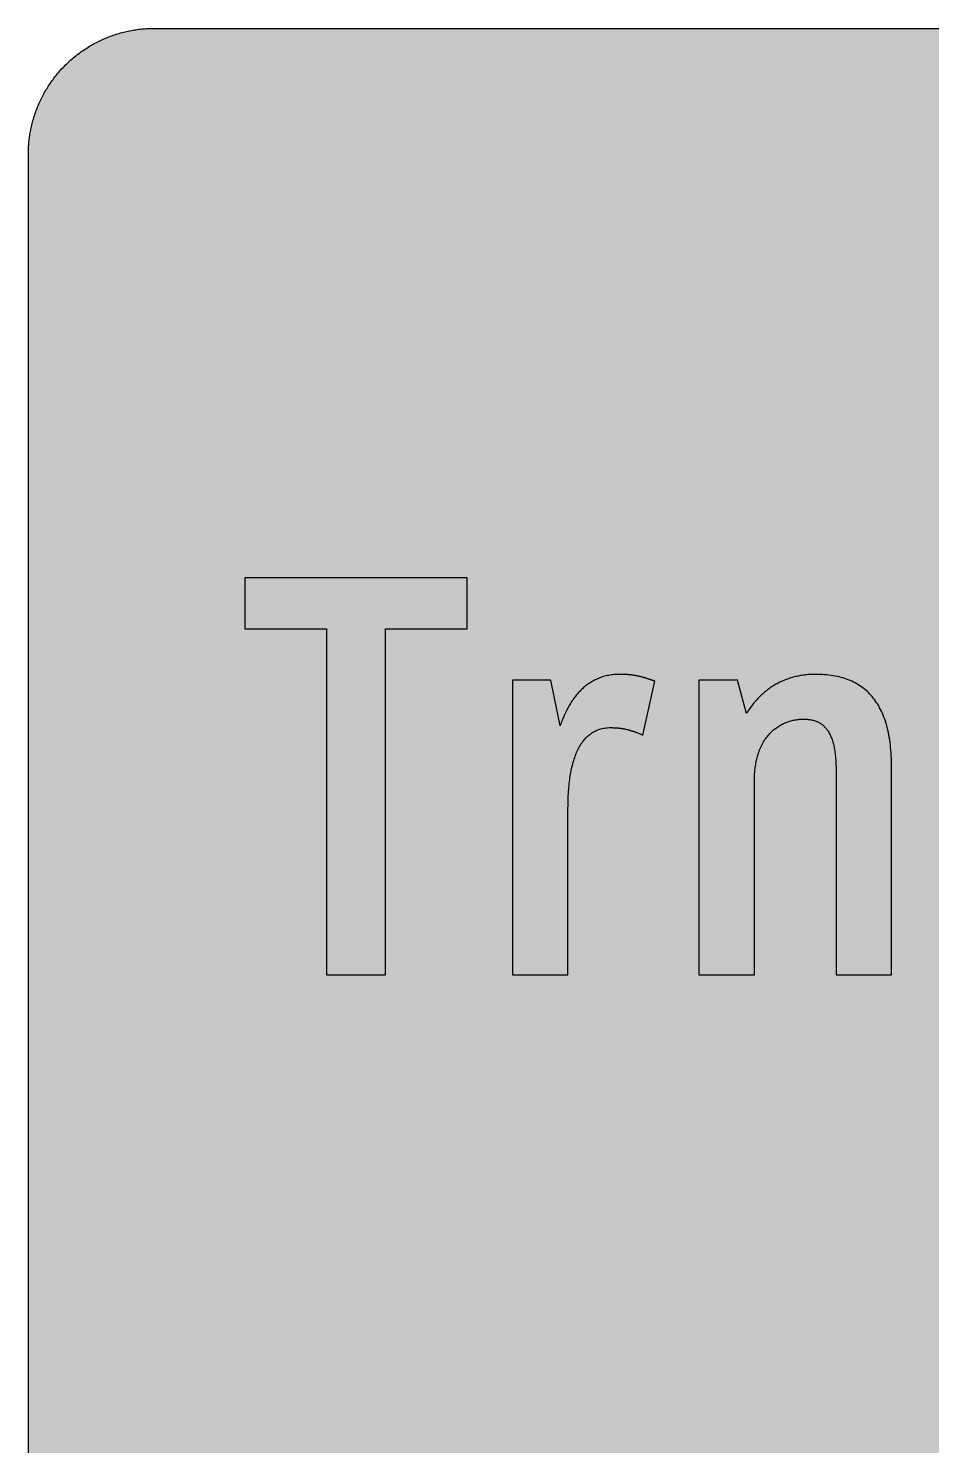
# Model space of a CAD drawing. Header units: millimetres. Extents: x 0 to 212, y 0 to 318.
# Drawn here: x 0.1 to 101.3, y 158.8 to 317.6 of the extents above; entities that cross this region are included whole.
import ezdxf

# ---------------------------------------------------------------- set-up
doc = ezdxf.new("R2010")
doc.units = ezdxf.units.MM

msp = doc.modelspace()

# ---------------------------------------------------------------- hatches: boundary and pattern name
for color, points in [(40, [(14.1633, 0.0536), (13.9878, 0.0533), (13.8125, 0.0559), (13.6373, 0.061), (13.462, 0.0686), (13.2893, 0.0787), (13.114, 0.0914), (12.9413, 0.1041), (12.7686, 0.1219), (12.5959, 0.1397), (12.4231, 0.16), (12.2504, 0.1829), (12.0777, 0.2057), (11.9075, 0.2337), (11.7373, 0.2616), (11.5672, 0.2921), (11.397, 0.3251), (11.2268, 0.3607), (11.0592, 0.3988), (10.8915, 0.4369), (10.7239, 0.4775), (10.5562, 0.5207), (10.3886, 0.5664), (10.2235, 0.6121), (10.0584, 0.6629), (9.8933, 0.7137), (9.7307, 0.7671), (9.5682, 0.8204), (9.4056, 0.8788), (9.2431, 0.9373), (9.083, 0.9982), (8.923, 1.0617), (8.763, 1.1252), (8.6055, 1.1938), (8.4455, 1.2624), (8.2906, 1.331), (8.1331, 1.4046), (7.9781, 1.4783), (7.8232, 1.5545), (7.6708, 1.6332), (7.5184, 1.7145), (7.366, 1.7958), (7.2161, 1.8796), (7.0663, 1.966), (6.919, 2.0523), (6.7716, 2.1438), (6.6243, 2.2352), (6.4795, 2.3266), (6.3348, 2.4232), (6.19, 2.5197), (6.0477, 2.6187), (5.908, 2.7178), (5.7683, 2.8194), (5.6286, 2.9235), (5.4915, 3.0302), (5.3543, 3.1369), (5.2197, 3.2461), (5.0851, 3.3579), (4.953, 3.4722), (4.8209, 3.5865), (4.6914, 3.7033), (4.5644, 3.8202), (4.4348, 3.9395), (4.3104, 4.0615), (4.1859, 4.1859), (4.0615, 4.3104), (3.9395, 4.4348), (3.8202, 4.5618), (3.7033, 4.6914), (3.5865, 4.8209), (3.4722, 4.953), (3.3579, 5.0851), (3.2487, 5.2197), (3.1369, 5.3543), (3.0302, 5.4915), (2.9235, 5.6286), (2.8194, 5.7683), (2.7178, 5.908), (2.6187, 6.0477), (2.5197, 6.19), (2.4232, 6.3348), (2.3266, 6.477), (2.2352, 6.6243), (2.1438, 6.7691), (2.0523, 6.9164), (1.966, 7.0663), (1.8796, 7.2161), (1.7958, 7.366), (1.7145, 7.5184), (1.6332, 7.6708), (1.5545, 7.8232), (1.4783, 7.9781), (1.4046, 8.1331), (1.331, 8.2906), (1.2598, 8.4455), (1.1913, 8.603), (1.1252, 8.763), (1.0592, 8.923), (0.9982, 9.083), (0.9373, 9.2431), (0.8763, 9.4056), (0.8204, 9.5682), (0.7645, 9.7307), (0.7112, 9.8933), (0.6604, 10.0584), (0.6121, 10.2235), (0.5639, 10.3911), (0.5207, 10.5562), (0.4775, 10.7239), (0.4343, 10.8915), (0.3962, 11.0592), (0.3607, 11.2268), (0.3251, 11.397), (0.2921, 11.5672), (0.2616, 11.7373), (0.2311, 11.9075), (0.2057, 12.0802), (0.1803, 12.2504), (0.1575, 12.4231), (0.1372, 12.5959), (0.1194, 12.7686), (0.1041, 12.9413), (0.0889, 13.1166), (0.0787, 13.2893), (0.0686, 13.4645), (0.061, 13.6373), (0.0559, 13.8125), (0.0508, 13.9878), (0.0508, 14.163), (0.0522, 303.4425), (0.0508, 303.6164), (0.0559, 303.7916), (0.061, 303.9669), (0.0686, 304.1396), (0.0787, 304.3149), (0.0889, 304.4876), (0.1041, 304.6628), (0.1194, 304.8356), (0.1372, 305.0083), (0.1575, 305.181), (0.1803, 305.3537), (0.2057, 305.5239), (0.2311, 305.6966), (0.2616, 305.8668), (0.2921, 306.037), (0.3251, 306.2072), (0.3607, 306.3748), (0.3962, 306.545), (0.4343, 306.7126), (0.4775, 306.8803), (0.5207, 307.0479), (0.5639, 307.213), (0.6121, 307.3781), (0.6604, 307.5432), (0.7112, 307.7083), (0.7645, 307.8734), (0.8204, 308.036), (0.8763, 308.1985), (0.9373, 308.3611), (0.9982, 308.5211), (1.0592, 308.6811), (1.1252, 308.8411), (1.1913, 308.9986), (1.2598, 309.1561), (1.331, 309.3136), (1.4046, 309.4685), (1.4783, 309.626), (1.5545, 309.7784), (1.6332, 309.9333), (1.7145, 310.0857), (1.7958, 310.2356), (1.8796, 310.388), (1.966, 310.5379), (2.0523, 310.6852), (2.1438, 310.8325), (2.2352, 310.9798), (2.3266, 311.1246), (2.4232, 311.2694), (2.5197, 311.4116), (2.6187, 311.5539), (2.7178, 311.6961), (2.8194, 311.8358), (2.9235, 311.9755), (3.0302, 312.1127), (3.1369, 312.2473), (3.2487, 312.3844), (3.3579, 312.5165), (3.4722, 312.6486), (3.5865, 312.7807), (3.7033, 312.9102), (3.8202, 313.0398), (3.9395, 313.1668), (4.0615, 313.2938), (4.1859, 313.4182), (4.3104, 313.5401), (4.4348, 313.6621), (4.5644, 313.784), (4.6914, 313.9008), (4.8209, 314.0177), (4.953, 314.132), (5.0851, 314.2437), (5.2197, 314.3555), (5.3543, 314.4647), (5.4915, 314.5739), (5.6286, 314.6781), (5.7683, 314.7822), (5.908, 314.8838), (6.0477, 314.9854), (6.19, 315.0845), (6.3348, 315.181), (6.4795, 315.275), (6.6243, 315.3689), (6.7716, 315.4604), (6.919, 315.5493), (7.0663, 315.6382), (7.2161, 315.7245), (7.366, 315.8084), (7.5184, 315.8896), (7.6708, 315.9709), (7.8232, 316.0471), (7.9781, 316.1233), (8.1331, 316.1995), (8.2906, 316.2706), (8.4455, 316.3418), (8.6055, 316.4103), (8.763, 316.4789), (8.923, 316.5424), (9.083, 316.6059), (9.2431, 316.6669), (9.4056, 316.7253), (9.5682, 316.7837), (9.7307, 316.8371), (9.8933, 316.8904), (10.0584, 316.9412), (10.2235, 316.992), (10.3886, 317.0377), (10.5562, 317.0834), (10.7239, 317.1266), (10.8915, 317.1673), (11.0592, 317.2079), (11.2268, 317.2435), (11.397, 317.279), (11.5672, 317.312), (11.7373, 317.3425), (11.9075, 317.3705), (12.0777, 317.3984), (12.2504, 317.4213), (12.4231, 317.4441), (12.5959, 317.4644), (12.7686, 317.4822), (12.9413, 317.5), (13.114, 317.5127), (13.2893, 317.5254), (13.462, 317.5356), (13.6373, 317.5432), (13.8125, 317.5483), (13.9878, 317.5508), (14.163, 317.5533), (197.6078, 317.5536), (197.7822, 317.5508), (197.9574, 317.5483), (198.1327, 317.5432), (198.3054, 317.5356), (198.4807, 317.5254), (198.6534, 317.5127), (198.8287, 317.5), (199.0014, 317.4822), (199.1741, 317.4644), (199.3468, 317.4441), (199.5195, 317.4213), (199.6897, 317.3984), (199.8624, 317.3705), (200.0326, 317.3425), (200.2028, 317.312), (200.373, 317.279), (200.5432, 317.2435), (200.7108, 317.2079), (200.8784, 317.1673), (201.0461, 317.1266), (201.2137, 317.0834), (201.3788, 317.0377), (201.5465, 316.992), (201.7116, 316.9412), (201.8767, 316.8904), (202.0392, 316.8371), (202.2018, 316.7837), (202.3643, 316.7253), (202.5269, 316.6669), (202.6869, 316.6059), (202.8469, 316.5424), (203.007, 316.4789), (203.167, 316.4103), (203.3245, 316.3418), (203.4794, 316.2706), (203.6369, 316.1995), (203.7918, 316.1233), (203.9468, 316.0471), (204.0992, 315.9709), (204.2516, 315.8896), (204.404, 315.8084), (204.5538, 315.7245), (204.7037, 315.6382), (204.8535, 315.5493), (205.0009, 315.4604), (205.1456, 315.3689), (205.293, 315.275), (205.4352, 315.181), (205.58, 315.0845), (205.7222, 314.9854), (205.8619, 314.8838), (206.0016, 314.7822), (206.1413, 314.6781), (206.2785, 314.5739), (206.4156, 314.4647), (206.5503, 314.3555), (206.6849, 314.2437), (206.817, 314.132), (206.949, 314.0177), (207.0786, 313.9008), (207.2081, 313.784), (207.3351, 313.6621), (207.4596, 313.5401), (207.584, 313.4182), (207.7085, 313.2938), (207.8304, 313.1668), (207.9498, 313.0398), (208.0666, 312.9102), (208.1835, 312.7807), (208.2978, 312.6486), (208.4121, 312.5165), (208.5238, 312.3844), (208.6331, 312.2473), (208.7397, 312.1127), (208.8464, 311.9755), (208.9506, 311.8358), (209.0522, 311.6961), (209.1512, 311.5539), (209.2503, 311.4116), (209.3468, 311.2694), (209.4433, 311.1246), (209.5348, 310.9798), (209.6262, 310.8325), (209.7176, 310.6852), (209.804, 310.5379), (209.8904, 310.388), (209.9742, 310.2356), (210.0555, 310.0857), (210.1367, 309.9333), (210.2155, 309.7784), (210.2917, 309.626), (210.3653, 309.4685), (210.439, 309.3136), (210.5076, 309.1561), (210.5762, 308.9986), (210.6447, 308.8411), (210.7082, 308.6811), (210.7717, 308.5211), (210.8327, 308.3611), (210.8911, 308.1985), (210.9495, 308.036), (211.0029, 307.8734), (211.0562, 307.7083), (211.107, 307.5432), (211.1578, 307.3781), (211.2035, 307.213), (211.2493, 307.0479), (211.2924, 306.8803), (211.3331, 306.7126), (211.3712, 306.545), (211.4093, 306.3748), (211.4448, 306.2072), (211.4779, 306.037), (211.5083, 305.8668), (211.5363, 305.6966), (211.5642, 305.5239), (211.5871, 305.3537), (211.6099, 305.181), (211.6303, 305.0083), (211.648, 304.8356), (211.6658, 304.6628), (211.6785, 304.4876), (211.6912, 304.3149), (211.7014, 304.1396), (211.709, 303.9669), (211.7141, 303.7916), (211.7166, 303.6164), (211.7166, 303.4411), (211.7189, 14.1647), (211.7166, 13.9878), (211.7141, 13.8125), (211.709, 13.6373), (211.7014, 13.4645), (211.6912, 13.2893), (211.6785, 13.1166), (211.6658, 12.9413), (211.648, 12.7686), (211.6303, 12.5959), (211.6099, 12.4231), (211.5871, 12.2504), (211.5642, 12.0802), (211.5363, 11.9075), (211.5083, 11.7373), (211.4779, 11.5672), (211.4448, 11.397), (211.4093, 11.2268), (211.3712, 11.0592), (211.3331, 10.8915), (211.2924, 10.7239), (211.2493, 10.5562), (211.2035, 10.3911), (211.1578, 10.2235), (211.107, 10.0584), (211.0562, 9.8933), (211.0029, 9.7307), (210.9495, 9.5682), (210.8911, 9.4056), (210.8327, 9.2431), (210.7717, 9.083), (210.7082, 8.923), (210.6447, 8.763), (210.5762, 8.603), (210.5076, 8.4455), (210.439, 8.2906), (210.3653, 8.1331), (210.2917, 7.9781), (210.2155, 7.8232), (210.1367, 7.6708), (210.0555, 7.5184), (209.9742, 7.366), (209.8904, 7.2161), (209.804, 7.0663), (209.7176, 6.9164), (209.6262, 6.7691), (209.5348, 6.6243), (209.4433, 6.477), (209.3468, 6.3348), (209.2503, 6.19), (209.1512, 6.0477), (209.0522, 5.908), (208.9506, 5.7683), (208.8464, 5.6286), (208.7397, 5.4915), (208.6331, 5.3543), (208.5238, 5.2197), (208.4121, 5.0851), (208.2978, 4.953), (208.1835, 4.8209), (208.0666, 4.6914), (207.9498, 4.5618), (207.8304, 4.4348), (207.7085, 4.3104), (207.584, 4.1859), (207.4596, 4.0615), (207.3351, 3.9395), (207.2081, 3.8202), (207.0786, 3.7033), (206.949, 3.5865), (206.817, 3.4722), (206.6849, 3.3579), (206.5503, 3.2461), (206.4156, 3.1369), (206.2785, 3.0302), (206.1413, 2.9235), (206.0016, 2.8194), (205.8619, 2.7178), (205.7222, 2.6187), (205.58, 2.5197), (205.4352, 2.4232), (205.293, 2.3266), (205.1456, 2.2352), (205.0009, 2.1438), (204.8535, 2.0523), (204.7037, 1.966), (204.5538, 1.8796), (204.404, 1.7958), (204.2516, 1.7145), (204.0992, 1.6332), (203.9468, 1.5545), (203.7918, 1.4783), (203.6369, 1.4046), (203.4794, 1.331), (203.3245, 1.2624), (203.167, 1.1938), (203.007, 1.1252), (202.8469, 1.0617), (202.6869, 0.9982), (202.5269, 0.9373), (202.3643, 0.8788), (202.2018, 0.8204), (202.0392, 0.7671), (201.8767, 0.7137), (201.7116, 0.6629), (201.5465, 0.6121), (201.3788, 0.5664), (201.2137, 0.5207), (201.0461, 0.4775), (200.8784, 0.4369), (200.7108, 0.3988), (200.5432, 0.3607), (200.373, 0.3251), (200.2028, 0.2921), (200.0326, 0.2616), (199.8624, 0.2337), (199.6897, 0.2057), (199.5195, 0.1829), (199.3468, 0.16), (199.1741, 0.1397), (199.0014, 0.1219), (198.8287, 0.1041), (198.6534, 0.0914), (198.4807, 0.0787), (198.3054, 0.0686), (198.1327, 0.061), (197.9574, 0.0559), (197.7822, 0.0533), (197.6069, 0.0533)]), (59, [(49.2083, 250.2775), (49.2083, 255.9939), (24.317, 255.9939), (24.317, 250.2775), (33.4617, 250.2775), (33.4617, 211.5439), (40.065, 211.5439), (40.065, 250.2775)]), (59, [(65.2748, 239.2285), (65.3186, 239.2274), (65.3644, 239.2274), (65.4075, 239.2274), (65.4533, 239.2248), (65.5015, 239.2248), (65.5472, 239.2223), (65.593, 239.2223), (65.6387, 239.2197), (65.6869, 239.2172), (65.7352, 239.2172), (65.7835, 239.2147), (65.8317, 239.2121), (65.88, 239.207), (65.9282, 239.2045), (65.9765, 239.1994), (66.0273, 239.1969), (66.0756, 239.1918), (66.1264, 239.1867), (66.1772, 239.1816), (66.228, 239.1766), (66.2788, 239.1715), (66.3296, 239.1639), (66.3829, 239.1588), (66.4362, 239.1512), (66.487, 239.1435), (66.5404, 239.1359), (66.5937, 239.1258), (66.6496, 239.1181), (66.7029, 239.108), (66.7588, 239.0978), (66.8122, 239.0877), (66.868, 239.0775), (66.9239, 239.0648), (66.9798, 239.0546), (67.0382, 239.0419), (67.0941, 239.0267), (67.1525, 239.014), (67.2109, 239.0013), (67.2694, 238.9861), (67.3278, 238.9708), (67.3887, 238.9556), (67.4472, 238.9378), (67.5081, 238.92), (67.5691, 238.9022), (67.63, 238.8845), (67.6935, 238.8667), (67.7545, 238.8464), (67.818, 238.826), (67.8815, 238.8057), (67.945, 238.7829), (68.0085, 238.76), (68.0745, 238.7371), (68.1406, 238.7143), (68.2041, 238.6889), (68.2727, 238.6635), (68.3387, 238.6381), (68.4047, 238.6127), (68.4733, 238.5847), (68.5419, 238.5568), (68.6105, 238.5263), (68.6816, 238.4984), (68.7502, 238.4679), (68.8213, 238.4349), (68.8924, 238.4019), (70.2275, 244.4362), (70.1675, 244.4547), (70.1091, 244.4775), (70.0507, 244.4979), (69.9922, 244.5156), (69.9338, 244.536), (69.8754, 244.5563), (69.8195, 244.5766), (69.7636, 244.5944), (69.7052, 244.6147), (69.6493, 244.6325), (69.5935, 244.6528), (69.5376, 244.6706), (69.4817, 244.6884), (69.4284, 244.7061), (69.3725, 244.7239), (69.3166, 244.7417), (69.2633, 244.7595), (69.2074, 244.7747), (69.1515, 244.7925), (69.0982, 244.8077), (69.0423, 244.8255), (68.9864, 244.8408), (68.9331, 244.856), (68.8772, 244.8712), (68.8213, 244.8865), (68.768, 244.9017), (68.7121, 244.9144), (68.6562, 244.9297), (68.6003, 244.9424), (68.5444, 244.9576), (68.4886, 244.9703), (68.4327, 244.983), (68.3743, 244.9957), (68.3184, 245.0084), (68.26, 245.0186), (68.2041, 245.0313), (68.1457, 245.0414), (68.0872, 245.0516), (68.0288, 245.0643), (67.9679, 245.0744), (67.9094, 245.0821), (67.8485, 245.0922), (67.7875, 245.1024), (67.7266, 245.11), (67.6656, 245.1176), (67.6021, 245.1252), (67.5386, 245.1329), (67.4751, 245.1405), (67.4116, 245.1481), (67.3456, 245.1532), (67.2821, 245.1583), (67.2135, 245.1659), (67.1474, 245.171), (67.0789, 245.1735), (67.0103, 245.1786), (66.9417, 245.1837), (66.8706, 245.1862), (66.7995, 245.1887), (66.7283, 245.1913), (66.6547, 245.1938), (66.581, 245.1938), (66.5048, 245.1964), (66.4286, 245.1964), (66.3524, 245.1964), (66.1848, 245.1938), (66.0171, 245.1887), (65.8546, 245.1811), (65.6946, 245.1684), (65.5345, 245.1506), (65.3771, 245.1303), (65.2247, 245.1075), (65.0723, 245.0821), (64.9224, 245.0516), (64.7751, 245.0186), (64.6278, 244.9805), (64.4855, 244.9424), (64.3458, 244.8992), (64.2061, 244.8509), (64.069, 244.8027), (63.9343, 244.7493), (63.8023, 244.6934), (63.6727, 244.635), (63.5432, 244.5741), (63.4187, 244.508), (63.2943, 244.442), (63.1723, 244.3709), (63.053, 244.2972), (62.9336, 244.2235), (62.8193, 244.1448), (62.705, 244.0635), (62.5907, 243.9797), (62.4815, 243.8933), (62.3722, 243.8044), (62.2656, 243.713), (62.1614, 243.619), (62.0598, 243.5225), (61.9582, 243.4234), (61.8592, 243.3218), (61.7601, 243.2202), (61.6661, 243.1136), (61.5721, 243.0069), (61.4782, 242.8951), (61.3893, 242.7834), (61.3004, 242.6691), (61.2115, 242.5548), (61.1276, 242.4354), (61.0438, 242.316), (60.96, 242.1941), (60.8787, 242.0696), (60.8, 241.9452), (60.7238, 241.8182), (60.6476, 241.6886), (60.5714, 241.5565), (60.5003, 241.4245), (60.4266, 241.2898), (60.358, 241.1552), (60.2894, 241.0181), (60.2209, 240.8784), (60.1548, 240.7387), (60.0913, 240.5964), (60.0278, 240.4542), (59.9669, 240.3094), (59.9059, 240.1646), (59.8475, 240.0173), (59.7891, 239.87), (59.7332, 239.7201), (59.6773, 239.5703), (59.6214, 239.4179), (58.6066, 244.5628), (54.2893, 244.5628), (54.2893, 211.5439), (60.5123, 211.5439), (60.5123, 230.2122), (60.513, 230.4542), (60.5155, 230.6955), (60.5206, 230.9343), (60.5257, 231.1705), (60.5358, 231.4042), (60.546, 231.6378), (60.5587, 231.8664), (60.5714, 232.0925), (60.5892, 232.3186), (60.6069, 232.5395), (60.6273, 232.7605), (60.6501, 232.9764), (60.6755, 233.1898), (60.7035, 233.4031), (60.7314, 233.6114), (60.7644, 233.8172), (60.7974, 234.0204), (60.833, 234.2185), (60.8711, 234.4166), (60.9117, 234.6096), (60.9549, 234.8001), (61.0006, 234.9881), (61.0464, 235.171), (61.0972, 235.3513), (61.148, 235.5291), (61.2038, 235.7044), (61.2597, 235.8746), (61.3207, 236.0397), (61.3816, 236.2048), (61.4451, 236.3648), (61.5137, 236.5197), (61.5823, 236.6721), (61.6534, 236.8194), (61.7296, 236.9642), (61.8058, 237.1065), (61.8846, 237.2411), (61.9684, 237.3757), (62.0522, 237.5027), (62.1411, 237.6272), (62.2325, 237.7465), (62.324, 237.8634), (62.4205, 237.9751), (62.5196, 238.0818), (62.6212, 238.186), (62.7253, 238.2825), (62.832, 238.3765), (62.9437, 238.4654), (63.0555, 238.5517), (63.1723, 238.6305), (63.2892, 238.7067), (63.4111, 238.7752), (63.5381, 238.8413), (63.6651, 238.9022), (63.7946, 238.9581), (63.9293, 239.0089), (64.0664, 239.0546), (64.2061, 239.0927), (64.3484, 239.1283), (64.4957, 239.1588), (64.6455, 239.1842), (64.7979, 239.202), (64.9529, 239.2172), (65.1104, 239.2248), (65.2729, 239.2274)]), (59, [(96.7701, 211.5439), (96.7701, 234.7842), (96.7664, 235.1202), (96.7613, 235.4504), (96.7486, 235.773), (96.7334, 236.093), (96.7156, 236.4054), (96.6902, 236.7128), (96.6622, 237.0125), (96.6292, 237.3097), (96.5937, 237.5992), (96.553, 237.8812), (96.5073, 238.1606), (96.4565, 238.4323), (96.4032, 238.699), (96.3447, 238.9607), (96.2838, 239.2147), (96.2152, 239.4636), (96.1466, 239.7074), (96.0704, 239.9462), (95.9917, 240.1799), (95.9079, 240.4059), (95.8215, 240.6269), (95.7301, 240.8428), (95.6335, 241.0536), (95.5345, 241.2594), (95.4303, 241.46), (95.3211, 241.6531), (95.2094, 241.841), (95.0925, 242.0239), (94.9731, 242.2017), (94.8487, 242.3744), (94.7191, 242.5421), (94.5871, 242.7046), (94.4499, 242.8621), (94.3102, 243.012), (94.1654, 243.1593), (94.0156, 243.299), (93.8632, 243.4361), (93.7057, 243.5657), (93.5457, 243.6901), (93.3806, 243.8095), (93.2129, 243.9264), (93.0402, 244.0356), (92.8624, 244.1397), (92.6821, 244.2388), (92.4966, 244.3353), (92.3087, 244.4242), (92.1182, 244.508), (91.9201, 244.5868), (91.7219, 244.663), (91.5162, 244.7315), (91.3079, 244.7976), (91.0971, 244.856), (90.8812, 244.9119), (90.6628, 244.9601), (90.4392, 245.0059), (90.2132, 245.0465), (89.982, 245.0821), (89.7458, 245.1125), (89.5096, 245.1379), (89.2658, 245.1583), (89.0219, 245.176), (88.7705, 245.1887), (88.5165, 245.1938), (88.2599, 245.1964), (88.1177, 245.1964), (87.9754, 245.1938), (87.8332, 245.1887), (87.691, 245.1811), (87.5513, 245.1735), (87.409, 245.1608), (87.2693, 245.1481), (87.1271, 245.1329), (86.9874, 245.1176), (86.8477, 245.0973), (86.7105, 245.077), (86.5708, 245.0541), (86.4337, 245.0287), (86.2965, 245.0008), (86.1593, 244.9728), (86.0222, 244.9398), (85.8876, 244.9068), (85.7529, 244.8712), (85.6183, 244.8331), (85.4837, 244.795), (85.3516, 244.7519), (85.217, 244.7087), (85.0875, 244.663), (84.9554, 244.6147), (84.8258, 244.5639), (84.6963, 244.5106), (84.5668, 244.4572), (84.4372, 244.3988), (84.3102, 244.3404), (84.1858, 244.2794), (84.0588, 244.2159), (83.9343, 244.1499), (83.8098, 244.0813), (83.6879, 244.0102), (83.566, 243.9391), (83.4441, 243.8629), (83.3247, 243.7867), (83.2053, 243.7054), (83.0859, 243.6241), (82.9691, 243.5403), (82.8548, 243.4539), (82.738, 243.365), (82.6237, 243.2761), (82.5119, 243.1821), (82.4001, 243.0856), (82.2884, 242.9891), (82.1792, 242.8875), (82.0725, 242.7859), (81.9658, 242.6792), (81.8591, 242.5725), (81.755, 242.4633), (81.6508, 242.3516), (81.5492, 242.2373), (81.4476, 242.1204), (81.3486, 242.001), (81.2495, 241.8791), (81.153, 241.7547), (81.0565, 241.6277), (80.9625, 241.4981), (80.8711, 241.366), (80.7796, 241.2314), (80.6882, 241.0943), (80.5993, 240.9571), (80.5129, 240.8149), (79.4992, 244.5628), (75.1801, 244.5628), (75.1801, 211.5439), (81.4035, 211.5439), (81.4035, 233.3237), (81.4045, 233.5606), (81.4121, 233.7943), (81.4222, 234.0229), (81.4375, 234.2464), (81.4553, 234.4649), (81.4807, 234.6808), (81.5061, 234.889), (81.5391, 235.0948), (81.5721, 235.2929), (81.6127, 235.4885), (81.6534, 235.679), (81.6991, 235.8644), (81.7499, 236.0473), (81.8007, 236.2251), (81.8591, 236.3953), (81.9175, 236.5654), (81.9785, 236.728), (82.0445, 236.888), (82.1131, 237.043), (82.1842, 237.1928), (82.2579, 237.3401), (82.3366, 237.4824), (82.4154, 237.6195), (82.4967, 237.7542), (82.583, 237.8837), (82.6694, 238.0082), (82.7583, 238.1301), (82.8497, 238.2495), (82.9437, 238.3612), (83.0377, 238.473), (83.1367, 238.5771), (83.2358, 238.6813), (83.3374, 238.7803), (83.4415, 238.8743), (83.5457, 238.9657), (83.6524, 239.0521), (83.759, 239.1359), (83.8683, 239.2172), (83.98, 239.2934), (84.0918, 239.3671), (84.2035, 239.4382), (84.3178, 239.5042), (84.4321, 239.5677), (84.549, 239.6261), (84.6658, 239.682), (84.7827, 239.7354), (84.8995, 239.7862), (85.0189, 239.8319), (85.1383, 239.8751), (85.2576, 239.9157), (85.377, 239.9538), (85.4964, 239.9894), (85.6183, 240.0198), (85.7377, 240.0478), (85.8571, 240.0732), (85.979, 240.096), (86.0984, 240.1164), (86.2178, 240.1341), (86.3371, 240.1494), (86.4565, 240.1595), (86.5759, 240.1697), (86.6927, 240.1748), (86.8096, 240.1799), (86.9264, 240.1799), (87.028, 240.1799), (87.1271, 240.1773), (87.2261, 240.1722), (87.3227, 240.1646), (87.4192, 240.157), (87.5157, 240.1468), (87.6097, 240.1316), (87.7011, 240.1164), (87.7951, 240.1011), (87.884, 240.0808), (87.9754, 240.0579), (88.0618, 240.0351), (88.1507, 240.0071), (88.2345, 239.9792), (88.3209, 239.9462), (88.4022, 239.9132), (88.486, 239.8751), (88.5647, 239.837), (88.646, 239.7938), (88.7222, 239.7506), (88.8009, 239.7023), (88.8746, 239.6541), (88.9483, 239.6007), (89.0219, 239.5449), (89.093, 239.4864), (89.1616, 239.4229), (89.2302, 239.3594), (89.2962, 239.2909), (89.3597, 239.2223), (89.4232, 239.1461), (89.4867, 239.0699), (89.5477, 238.9911), (89.6061, 238.9073), (89.662, 238.8184), (89.7179, 238.7295), (89.7712, 238.6355), (89.8246, 238.539), (89.8754, 238.4374), (89.9236, 238.3333), (89.9719, 238.2266), (90.0151, 238.1148), (90.0608, 238.0005), (90.1014, 237.8837), (90.1421, 237.7592), (90.1802, 237.6348), (90.2183, 237.5052), (90.2513, 237.3706), (90.2843, 237.2335), (90.3148, 237.0912), (90.3453, 236.9464), (90.3732, 236.7966), (90.3986, 236.6442), (90.4215, 236.4842), (90.4418, 236.3241), (90.4621, 236.1565), (90.4799, 235.9863), (90.4951, 235.8111), (90.5078, 235.6333), (90.5205, 235.4504), (90.5307, 235.2624), (90.5383, 235.0694), (90.5434, 234.8713), (90.5459, 234.6706), (90.5459, 234.4649), (90.5482, 211.5439)])]:
    msp.add_hatch(color=color).paths.add_polyline_path(points)
h = msp.add_hatch(color=59)
h.paths.add_polyline_path([(14.1633, 3.5814), (13.8887, 3.5839), (13.6169, 3.5941), (13.3477, 3.6119), (13.081, 3.6347), (12.8143, 3.6652), (12.5501, 3.7008), (12.2885, 3.7465), (12.0294, 3.7948), (11.7729, 3.8506), (11.5164, 3.9141), (11.2649, 3.9827), (11.016, 4.0564), (10.7671, 4.1351), (10.5232, 4.2215), (10.2819, 4.3129), (10.0432, 4.412), (9.8069, 4.5161), (9.5733, 4.6228), (9.3447, 4.7371), (9.1186, 4.8565), (8.8951, 4.9809), (8.6741, 5.113), (8.4582, 5.2476), (8.2448, 5.3873), (8.0366, 5.5321), (7.8308, 5.682), (7.6276, 5.8369), (7.4295, 5.9969), (7.2365, 6.1595), (7.046, 6.3297), (6.8605, 6.5024), (6.6777, 6.6802), (6.5024, 6.8605), (6.3271, 7.046), (6.1595, 7.2365), (5.9969, 7.432), (5.8369, 7.6302), (5.682, 7.8308), (5.5321, 8.0366), (5.3873, 8.2448), (5.2451, 8.4582), (5.1105, 8.6741), (4.9809, 8.8951), (4.8565, 9.1186), (4.7371, 9.3447), (4.6228, 9.5758), (4.5136, 9.8069), (4.4094, 10.0432), (4.3129, 10.2819), (4.2215, 10.5232), (4.1351, 10.7696), (4.0538, 11.016), (3.9802, 11.2649), (3.9116, 11.5189), (3.8506, 11.7729), (3.7948, 12.0294), (3.744, 12.2911), (3.7008, 12.5527), (3.6627, 12.8143), (3.6322, 13.081), (3.6093, 13.3502), (3.5916, 13.6195), (3.5814, 13.8913), (3.5789, 14.163), (3.58, 303.4425), (3.5814, 303.7154), (3.5916, 303.9847), (3.6093, 304.2564), (3.6322, 304.5231), (3.6627, 304.7898), (3.7008, 305.054), (3.744, 305.3156), (3.7948, 305.5747), (3.8506, 305.8312), (3.9116, 306.0852), (3.9802, 306.3392), (4.0538, 306.5882), (4.1351, 306.8345), (4.2215, 307.0809), (4.3129, 307.3222), (4.4094, 307.561), (4.5136, 307.7972), (4.6228, 308.0283), (4.7371, 308.2595), (4.8565, 308.4855), (4.9809, 308.7091), (5.1105, 308.9275), (5.2451, 309.1459), (5.3873, 309.3593), (5.5321, 309.5676), (5.682, 309.7733), (5.8369, 309.974), (5.9969, 310.1721), (6.1595, 310.3677), (6.3271, 310.5556), (6.5024, 310.7436), (6.6777, 310.9239), (6.8605, 311.1017), (7.046, 311.2745), (7.2365, 311.4446), (7.4295, 311.6072), (7.6276, 311.7672), (7.8308, 311.9222), (8.0366, 312.072), (8.2448, 312.2168), (8.4582, 312.3565), (8.6741, 312.4911), (8.8951, 312.6232), (9.1186, 312.7477), (9.3447, 312.867), (9.5733, 312.9813), (9.8069, 313.0906), (10.0432, 313.1922), (10.2819, 313.2912), (10.5232, 313.3827), (10.7671, 313.469), (11.016, 313.5478), (11.2649, 313.624), (11.5164, 313.6925), (11.7729, 313.7535), (12.0294, 313.8094), (12.2885, 313.8602), (12.5501, 313.9034), (12.8143, 313.9389), (13.081, 313.9694), (13.3477, 313.9948), (13.6169, 314.01), (13.8887, 314.0202), (14.163, 314.0253), (197.6078, 314.0258), (197.8787, 314.0202), (198.1505, 314.01), (198.4197, 313.9948), (198.689, 313.9694), (198.9557, 313.9389), (199.2173, 313.9034), (199.4789, 313.8602), (199.7405, 313.8094), (199.9971, 313.7535), (200.2511, 313.6925), (200.5051, 313.624), (200.754, 313.5478), (201.0004, 313.469), (201.2467, 313.3827), (201.488, 313.2912), (201.7268, 313.1922), (201.963, 313.0906), (202.1942, 312.9813), (202.4253, 312.867), (202.6514, 312.7477), (202.8749, 312.6232), (203.0959, 312.4911), (203.3118, 312.3565), (203.5251, 312.2168), (203.7334, 312.072), (203.9391, 311.9222), (204.1398, 311.7672), (204.3379, 311.6072), (204.5335, 311.4446), (204.724, 311.2745), (204.9094, 311.1017), (205.0898, 310.9239), (205.2676, 310.7436), (205.4403, 310.5556), (205.6105, 310.3677), (205.773, 310.1721), (205.933, 309.974), (206.088, 309.7733), (206.2378, 309.5676), (206.3826, 309.3593), (206.5223, 309.1459), (206.6569, 308.9275), (206.789, 308.7091), (206.9135, 308.4855), (207.0329, 308.2595), (207.1472, 308.0283), (207.2538, 307.7972), (207.358, 307.561), (207.457, 307.3222), (207.5485, 307.0809), (207.6348, 306.8345), (207.7136, 306.5882), (207.7872, 306.3392), (207.8558, 306.0852), (207.9193, 305.8312), (207.9752, 305.5747), (208.0235, 305.3156), (208.0692, 305.054), (208.1047, 304.7898), (208.1352, 304.5231), (208.1581, 304.2564), (208.1759, 303.9847), (208.186, 303.7154), (208.1911, 303.4411), (208.1911, 14.1647), (208.186, 13.8913), (208.1759, 13.6195), (208.1581, 13.3502), (208.1352, 13.081), (208.1047, 12.8143), (208.0692, 12.5527), (208.0235, 12.2911), (207.9752, 12.0294), (207.9193, 11.7729), (207.8558, 11.5189), (207.7872, 11.2649), (207.7136, 11.016), (207.6348, 10.7696), (207.5485, 10.5232), (207.457, 10.2819), (207.358, 10.0432), (207.2538, 9.8069), (207.1472, 9.5758), (207.0329, 9.3447), (206.9135, 9.1186), (206.789, 8.8951), (206.6569, 8.6741), (206.5223, 8.4582), (206.3826, 8.2448), (206.2378, 8.0366), (206.088, 7.8308), (205.933, 7.6302), (205.773, 7.432), (205.6105, 7.2365), (205.4403, 7.046), (205.2676, 6.8605), (205.0898, 6.6802), (204.9094, 6.5024), (204.724, 6.3297), (204.5335, 6.1595), (204.3379, 5.9969), (204.1398, 5.8369), (203.9391, 5.682), (203.7334, 5.5321), (203.5251, 5.3873), (203.3118, 5.2476), (203.0959, 5.113), (202.8749, 4.9809), (202.6514, 4.8565), (202.4253, 4.7371), (202.1942, 4.6228), (201.963, 4.5161), (201.7268, 4.412), (201.488, 4.3129), (201.2467, 4.2215), (201.0004, 4.1351), (200.754, 4.0564), (200.5051, 3.9827), (200.2511, 3.9141), (199.9971, 3.8506), (199.7405, 3.7948), (199.4789, 3.7465), (199.2173, 3.7008), (198.9557, 3.6652), (198.689, 3.6347), (198.4197, 3.6119), (198.1505, 3.5941), (197.8787, 3.5839), (197.6069, 3.5789)])
h.paths.add_polyline_path([(14.1633, 8.8731), (14.0259, 8.8748), (13.8887, 8.8798), (13.7541, 8.8875), (13.622, 8.9002), (13.4874, 8.9154), (13.3553, 8.9332), (13.2258, 8.9535), (13.0962, 8.9789), (12.9667, 9.0068), (12.8397, 9.0373), (12.7127, 9.0729), (12.5882, 9.1084), (12.4663, 9.1491), (12.3419, 9.1923), (12.2225, 9.238), (12.1031, 9.2888), (11.9837, 9.3396), (11.8694, 9.3929), (11.7526, 9.4513), (11.6408, 9.5098), (11.5291, 9.5733), (11.4198, 9.6368), (11.3106, 9.7053), (11.2039, 9.7765), (11.0998, 9.8476), (10.9957, 9.9238), (10.8966, 10), (10.7975, 10.0787), (10.6985, 10.1625), (10.6045, 10.2464), (10.5105, 10.3327), (10.4216, 10.4216), (10.3327, 10.5131), (10.2464, 10.6045), (10.16, 10.701), (10.0787, 10.7975), (10, 10.8966), (9.9212, 10.9982), (9.8476, 11.0998), (9.7739, 11.2039), (9.7053, 11.3106), (9.6368, 11.4198), (9.5707, 11.5291), (9.5098, 11.6408), (9.4488, 11.7551), (9.3929, 11.8694), (9.337, 11.9863), (9.2862, 12.1031), (9.238, 12.2225), (9.1923, 12.3444), (9.1491, 12.4663), (9.1084, 12.5908), (9.0703, 12.7152), (9.0373, 12.8397), (9.0068, 12.9692), (8.9789, 13.0962), (8.9535, 13.2258), (8.9306, 13.3579), (8.9129, 13.4899), (8.8976, 13.622), (8.8849, 13.7566), (8.8773, 13.8913), (8.8722, 14.0259), (8.8697, 14.163), (8.8717, 303.4425), (8.8722, 303.5783), (8.8773, 303.7129), (8.8849, 303.8475), (8.8976, 303.9821), (8.9129, 304.1142), (8.9306, 304.2463), (8.9535, 304.3784), (8.9789, 304.5079), (9.0068, 304.6349), (9.0373, 304.7644), (9.0703, 304.8889), (9.1084, 305.0134), (9.1491, 305.1378), (9.1923, 305.2597), (9.238, 305.3817), (9.2862, 305.501), (9.337, 305.6179), (9.3929, 305.7347), (9.4488, 305.849), (9.5098, 305.9633), (9.5707, 306.0751), (9.6368, 306.1843), (9.7053, 306.2935), (9.7739, 306.4002), (9.8476, 306.5043), (9.9212, 306.6059), (10, 306.7075), (10.0787, 306.8066), (10.16, 306.9031), (10.2464, 306.9996), (10.3327, 307.0911), (10.4216, 307.1825), (10.5105, 307.2714), (10.6045, 307.3578), (10.6985, 307.4416), (10.7975, 307.5254), (10.8966, 307.6042), (10.9957, 307.6804), (11.0998, 307.7566), (11.2039, 307.8277), (11.3106, 307.8988), (11.4198, 307.9674), (11.5291, 308.0309), (11.6408, 308.0944), (11.7526, 308.1528), (11.8694, 308.2112), (11.9837, 308.2646), (12.1031, 308.3179), (12.2225, 308.3662), (12.3419, 308.4119), (12.4663, 308.4551), (12.5882, 308.4957), (12.7127, 308.5313), (12.8397, 308.5668), (12.9667, 308.5973), (13.0962, 308.6252), (13.2258, 308.6506), (13.3553, 308.671), (13.4874, 308.6913), (13.622, 308.7065), (13.7541, 308.7167), (13.8887, 308.7268), (14.0259, 308.7319), (14.163, 308.7319), (197.6078, 308.7342), (197.7441, 308.7319), (197.8787, 308.7268), (198.0133, 308.7167), (198.1479, 308.7065), (198.28, 308.6913), (198.4121, 308.671), (198.5442, 308.6506), (198.6737, 308.6252), (198.8007, 308.5973), (198.9303, 308.5668), (199.0547, 308.5313), (199.1792, 308.4957), (199.3036, 308.4551), (199.4256, 308.4119), (199.5475, 308.3662), (199.6669, 308.3179), (199.7837, 308.2646), (199.9005, 308.2112), (200.0148, 308.1528), (200.1291, 308.0944), (200.2409, 308.0309), (200.3501, 307.9674), (200.4593, 307.8988), (200.566, 307.8277), (200.6702, 307.7566), (200.7718, 307.6804), (200.8734, 307.6042), (200.9724, 307.5254), (201.0689, 307.4416), (201.1655, 307.3578), (201.2569, 307.2714), (201.3483, 307.1825), (201.4372, 307.0911), (201.5236, 306.9996), (201.6074, 306.9031), (201.6912, 306.8066), (201.77, 306.7075), (201.8462, 306.6059), (201.9224, 306.5043), (201.9935, 306.4002), (202.0646, 306.2935), (202.1332, 306.1843), (202.1967, 306.0751), (202.2602, 305.9633), (202.3186, 305.849), (202.377, 305.7347), (202.4304, 305.6179), (202.4812, 305.501), (202.532, 305.3817), (202.5777, 305.2597), (202.6209, 305.1378), (202.6615, 305.0134), (202.6971, 304.8889), (202.7326, 304.7644), (202.7631, 304.6349), (202.7911, 304.5079), (202.8165, 304.3784), (202.8368, 304.2463), (202.8546, 304.1142), (202.8698, 303.9821), (202.8825, 303.8475), (202.8901, 303.7129), (202.8952, 303.5783), (202.8977, 303.4411), (202.8994, 14.1647), (202.8952, 14.0259), (202.8901, 13.8913), (202.8825, 13.7566), (202.8698, 13.622), (202.8546, 13.4899), (202.8368, 13.3579), (202.8165, 13.2258), (202.7911, 13.0962), (202.7631, 12.9692), (202.7326, 12.8397), (202.6971, 12.7152), (202.6615, 12.5908), (202.6209, 12.4663), (202.5777, 12.3444), (202.532, 12.2225), (202.4812, 12.1031), (202.4304, 11.9863), (202.377, 11.8694), (202.3186, 11.7551), (202.2602, 11.6408), (202.1967, 11.5291), (202.1332, 11.4198), (202.0646, 11.3106), (201.9935, 11.2039), (201.9224, 11.0998), (201.8462, 10.9982), (201.77, 10.8966), (201.6912, 10.7975), (201.6074, 10.701), (201.5236, 10.6045), (201.4372, 10.5131), (201.3483, 10.4216), (201.2569, 10.3327), (201.1655, 10.2464), (201.0689, 10.1625), (200.9724, 10.0787), (200.8734, 10), (200.7718, 9.9238), (200.6702, 9.8476), (200.566, 9.7765), (200.4593, 9.7053), (200.3501, 9.6368), (200.2409, 9.5733), (200.1291, 9.5098), (200.0148, 9.4513), (199.9005, 9.3929), (199.7837, 9.3396), (199.6669, 9.2888), (199.5475, 9.238), (199.4256, 9.1923), (199.3036, 9.1491), (199.1792, 9.1084), (199.0547, 9.0729), (198.9303, 9.0373), (198.8007, 9.0068), (198.6737, 8.9789), (198.5442, 8.9535), (198.4121, 8.9332), (198.28, 8.9154), (198.1479, 8.9002), (198.0133, 8.8875), (197.8787, 8.8798), (197.7441, 8.8748), (197.6069, 8.8722)], flags=16)

# ---------------------------------------------------------------- linework, layer by layer
at = {"color": 40}
msp.add_lwpolyline([(0.0508, 14.163), (0.0522, 303.4425), (0.0508, 303.6164), (0.0559, 303.7916), (0.061, 303.9669), (0.0686, 304.1396), (0.0787, 304.3149), (0.0889, 304.4876), (0.1041, 304.6628), (0.1194, 304.8356), (0.1372, 305.0083), (0.1575, 305.181), (0.1803, 305.3537), (0.2057, 305.5239), (0.2311, 305.6966), (0.2616, 305.8668), (0.2921, 306.037), (0.3251, 306.2072), (0.3607, 306.3748), (0.3962, 306.545), (0.4343, 306.7126), (0.4775, 306.8803), (0.5207, 307.0479), (0.5639, 307.213), (0.6121, 307.3781), (0.6604, 307.5432), (0.7112, 307.7083), (0.7645, 307.8734), (0.8204, 308.036), (0.8763, 308.1985), (0.9373, 308.3611), (0.9982, 308.5211), (1.0592, 308.6811), (1.1252, 308.8411), (1.1913, 308.9986), (1.2598, 309.1561), (1.331, 309.3136), (1.4046, 309.4685), (1.4783, 309.626), (1.5545, 309.7784), (1.6332, 309.9333), (1.7145, 310.0857), (1.7958, 310.2356), (1.8796, 310.388), (1.966, 310.5379), (2.0523, 310.6852), (2.1438, 310.8325), (2.2352, 310.9798), (2.3266, 311.1246), (2.4232, 311.2694), (2.5197, 311.4116), (2.6187, 311.5539), (2.7178, 311.6961), (2.8194, 311.8358), (2.9235, 311.9755), (3.0302, 312.1127), (3.1369, 312.2473), (3.2487, 312.3844), (3.3579, 312.5165), (3.4722, 312.6486), (3.5865, 312.7807), (3.7033, 312.9102), (3.8202, 313.0398), (3.9395, 313.1668), (4.0615, 313.2938), (4.1859, 313.4182), (4.3104, 313.5401), (4.4348, 313.6621), (4.5644, 313.784), (4.6914, 313.9008), (4.8209, 314.0177), (4.953, 314.132), (5.0851, 314.2437), (5.2197, 314.3555), (5.3543, 314.4647), (5.4915, 314.5739), (5.6286, 314.6781), (5.7683, 314.7822), (5.908, 314.8838), (6.0477, 314.9854), (6.19, 315.0845), (6.3348, 315.181), (6.4795, 315.275), (6.6243, 315.3689), (6.7716, 315.4604), (6.919, 315.5493), (7.0663, 315.6382), (7.2161, 315.7245), (7.366, 315.8084), (7.5184, 315.8896), (7.6708, 315.9709), (7.8232, 316.0471), (7.9781, 316.1233), (8.1331, 316.1995), (8.2906, 316.2706), (8.4455, 316.3418), (8.6055, 316.4103), (8.763, 316.4789), (8.923, 316.5424), (9.083, 316.6059), (9.2431, 316.6669), (9.4056, 316.7253), (9.5682, 316.7837), (9.7307, 316.8371), (9.8933, 316.8904), (10.0584, 316.9412), (10.2235, 316.992), (10.3886, 317.0377), (10.5562, 317.0834), (10.7239, 317.1266), (10.8915, 317.1673), (11.0592, 317.2079), (11.2268, 317.2435), (11.397, 317.279), (11.5672, 317.312), (11.7373, 317.3425), (11.9075, 317.3705), (12.0777, 317.3984), (12.2504, 317.4213), (12.4231, 317.4441), (12.5959, 317.4644), (12.7686, 317.4822), (12.9413, 317.5), (13.114, 317.5127), (13.2893, 317.5254), (13.462, 317.5356), (13.6373, 317.5432), (13.8125, 317.5483), (13.9878, 317.5508), (14.163, 317.5533), (197.6078, 317.5536)], dxfattribs=at)
at = {"color": 59}
for points in [[(49.2083, 250.2775), (49.2083, 255.9939), (24.317, 255.9939), (24.317, 250.2775), (33.4617, 250.2775), (33.4617, 211.5439), (40.065, 211.5439), (40.065, 250.2775), (49.2083, 250.2775)], [(65.2748, 239.2285), (65.3186, 239.2274), (65.3644, 239.2274), (65.4075, 239.2274), (65.4533, 239.2248), (65.5015, 239.2248), (65.5472, 239.2223), (65.593, 239.2223), (65.6387, 239.2197), (65.6869, 239.2172), (65.7352, 239.2172), (65.7835, 239.2147), (65.8317, 239.2121), (65.88, 239.207), (65.9282, 239.2045), (65.9765, 239.1994), (66.0273, 239.1969), (66.0756, 239.1918), (66.1264, 239.1867), (66.1772, 239.1816), (66.228, 239.1766), (66.2788, 239.1715), (66.3296, 239.1639), (66.3829, 239.1588), (66.4362, 239.1512), (66.487, 239.1435), (66.5404, 239.1359), (66.5937, 239.1258), (66.6496, 239.1181), (66.7029, 239.108), (66.7588, 239.0978), (66.8122, 239.0877), (66.868, 239.0775), (66.9239, 239.0648), (66.9798, 239.0546), (67.0382, 239.0419), (67.0941, 239.0267), (67.1525, 239.014), (67.2109, 239.0013), (67.2694, 238.9861), (67.3278, 238.9708), (67.3887, 238.9556), (67.4472, 238.9378), (67.5081, 238.92), (67.5691, 238.9022), (67.63, 238.8845), (67.6935, 238.8667), (67.7545, 238.8464), (67.818, 238.826), (67.8815, 238.8057), (67.945, 238.7829), (68.0085, 238.76), (68.0745, 238.7371), (68.1406, 238.7143), (68.2041, 238.6889), (68.2727, 238.6635), (68.3387, 238.6381), (68.4047, 238.6127), (68.4733, 238.5847), (68.5419, 238.5568), (68.6105, 238.5263), (68.6816, 238.4984), (68.7502, 238.4679), (68.8213, 238.4349), (68.8924, 238.4019), (70.2275, 244.4362), (70.1675, 244.4547), (70.1091, 244.4775), (70.0507, 244.4979), (69.9922, 244.5156), (69.9338, 244.536), (69.8754, 244.5563), (69.8195, 244.5766), (69.7636, 244.5944), (69.7052, 244.6147), (69.6493, 244.6325), (69.5935, 244.6528), (69.5376, 244.6706), (69.4817, 244.6884), (69.4284, 244.7061), (69.3725, 244.7239), (69.3166, 244.7417), (69.2633, 244.7595), (69.2074, 244.7747), (69.1515, 244.7925), (69.0982, 244.8077), (69.0423, 244.8255), (68.9864, 244.8408), (68.9331, 244.856), (68.8772, 244.8712), (68.8213, 244.8865), (68.768, 244.9017), (68.7121, 244.9144), (68.6562, 244.9297), (68.6003, 244.9424), (68.5444, 244.9576), (68.4886, 244.9703), (68.4327, 244.983), (68.3743, 244.9957), (68.3184, 245.0084), (68.26, 245.0186), (68.2041, 245.0313), (68.1457, 245.0414), (68.0872, 245.0516), (68.0288, 245.0643), (67.9679, 245.0744), (67.9094, 245.0821), (67.8485, 245.0922), (67.7875, 245.1024), (67.7266, 245.11), (67.6656, 245.1176), (67.6021, 245.1252), (67.5386, 245.1329), (67.4751, 245.1405), (67.4116, 245.1481), (67.3456, 245.1532), (67.2821, 245.1583), (67.2135, 245.1659), (67.1474, 245.171), (67.0789, 245.1735), (67.0103, 245.1786), (66.9417, 245.1837), (66.8706, 245.1862), (66.7995, 245.1887), (66.7283, 245.1913), (66.6547, 245.1938), (66.581, 245.1938), (66.5048, 245.1964), (66.4286, 245.1964), (66.3524, 245.1964), (66.1848, 245.1938), (66.0171, 245.1887), (65.8546, 245.1811), (65.6946, 245.1684), (65.5345, 245.1506), (65.3771, 245.1303), (65.2247, 245.1075), (65.0723, 245.0821), (64.9224, 245.0516), (64.7751, 245.0186), (64.6278, 244.9805), (64.4855, 244.9424), (64.3458, 244.8992), (64.2061, 244.8509), (64.069, 244.8027), (63.9343, 244.7493), (63.8023, 244.6934), (63.6727, 244.635), (63.5432, 244.5741), (63.4187, 244.508), (63.2943, 244.442), (63.1723, 244.3709), (63.053, 244.2972), (62.9336, 244.2235), (62.8193, 244.1448), (62.705, 244.0635), (62.5907, 243.9797), (62.4815, 243.8933), (62.3722, 243.8044), (62.2656, 243.713), (62.1614, 243.619), (62.0598, 243.5225), (61.9582, 243.4234), (61.8592, 243.3218), (61.7601, 243.2202), (61.6661, 243.1136), (61.5721, 243.0069), (61.4782, 242.8951), (61.3893, 242.7834), (61.3004, 242.6691), (61.2115, 242.5548), (61.1276, 242.4354), (61.0438, 242.316), (60.96, 242.1941), (60.8787, 242.0696), (60.8, 241.9452), (60.7238, 241.8182), (60.6476, 241.6886), (60.5714, 241.5565), (60.5003, 241.4245), (60.4266, 241.2898), (60.358, 241.1552), (60.2894, 241.0181), (60.2209, 240.8784), (60.1548, 240.7387), (60.0913, 240.5964), (60.0278, 240.4542), (59.9669, 240.3094), (59.9059, 240.1646), (59.8475, 240.0173), (59.7891, 239.87), (59.7332, 239.7201), (59.6773, 239.5703), (59.6214, 239.4179), (58.6066, 244.5628), (54.2893, 244.5628), (54.2893, 211.5439), (60.5123, 211.5439), (60.5123, 230.2122), (60.513, 230.4542), (60.5155, 230.6955), (60.5206, 230.9343), (60.5257, 231.1705), (60.5358, 231.4042), (60.546, 231.6378), (60.5587, 231.8664), (60.5714, 232.0925), (60.5892, 232.3186), (60.6069, 232.5395), (60.6273, 232.7605), (60.6501, 232.9764), (60.6755, 233.1898), (60.7035, 233.4031), (60.7314, 233.6114), (60.7644, 233.8172), (60.7974, 234.0204), (60.833, 234.2185), (60.8711, 234.4166), (60.9117, 234.6096), (60.9549, 234.8001), (61.0006, 234.9881), (61.0464, 235.171), (61.0972, 235.3513), (61.148, 235.5291), (61.2038, 235.7044), (61.2597, 235.8746), (61.3207, 236.0397), (61.3816, 236.2048), (61.4451, 236.3648), (61.5137, 236.5197), (61.5823, 236.6721), (61.6534, 236.8194), (61.7296, 236.9642), (61.8058, 237.1065), (61.8846, 237.2411), (61.9684, 237.3757), (62.0522, 237.5027), (62.1411, 237.6272), (62.2325, 237.7465), (62.324, 237.8634), (62.4205, 237.9751), (62.5196, 238.0818), (62.6212, 238.186), (62.7253, 238.2825), (62.832, 238.3765), (62.9437, 238.4654), (63.0555, 238.5517), (63.1723, 238.6305), (63.2892, 238.7067), (63.4111, 238.7752), (63.5381, 238.8413), (63.6651, 238.9022), (63.7946, 238.9581), (63.9293, 239.0089), (64.0664, 239.0546), (64.2061, 239.0927), (64.3484, 239.1283), (64.4957, 239.1588), (64.6455, 239.1842), (64.7979, 239.202), (64.9529, 239.2172), (65.1104, 239.2248), (65.2729, 239.2274), (65.2748, 239.2285)], [(96.7701, 211.5439), (96.7701, 234.7842), (96.7664, 235.1202), (96.7613, 235.4504), (96.7486, 235.773), (96.7334, 236.093), (96.7156, 236.4054), (96.6902, 236.7128), (96.6622, 237.0125), (96.6292, 237.3097), (96.5937, 237.5992), (96.553, 237.8812), (96.5073, 238.1606), (96.4565, 238.4323), (96.4032, 238.699), (96.3447, 238.9607), (96.2838, 239.2147), (96.2152, 239.4636), (96.1466, 239.7074), (96.0704, 239.9462), (95.9917, 240.1799), (95.9079, 240.4059), (95.8215, 240.6269), (95.7301, 240.8428), (95.6335, 241.0536), (95.5345, 241.2594), (95.4303, 241.46), (95.3211, 241.6531), (95.2094, 241.841), (95.0925, 242.0239), (94.9731, 242.2017), (94.8487, 242.3744), (94.7191, 242.5421), (94.5871, 242.7046), (94.4499, 242.8621), (94.3102, 243.012), (94.1654, 243.1593), (94.0156, 243.299), (93.8632, 243.4361), (93.7057, 243.5657), (93.5457, 243.6901), (93.3806, 243.8095), (93.2129, 243.9264), (93.0402, 244.0356), (92.8624, 244.1397), (92.6821, 244.2388), (92.4966, 244.3353), (92.3087, 244.4242), (92.1182, 244.508), (91.9201, 244.5868), (91.7219, 244.663), (91.5162, 244.7315), (91.3079, 244.7976), (91.0971, 244.856), (90.8812, 244.9119), (90.6628, 244.9601), (90.4392, 245.0059), (90.2132, 245.0465), (89.982, 245.0821), (89.7458, 245.1125), (89.5096, 245.1379), (89.2658, 245.1583), (89.0219, 245.176), (88.7705, 245.1887), (88.5165, 245.1938), (88.2599, 245.1964), (88.1177, 245.1964), (87.9754, 245.1938), (87.8332, 245.1887), (87.691, 245.1811), (87.5513, 245.1735), (87.409, 245.1608), (87.2693, 245.1481), (87.1271, 245.1329), (86.9874, 245.1176), (86.8477, 245.0973), (86.7105, 245.077), (86.5708, 245.0541), (86.4337, 245.0287), (86.2965, 245.0008), (86.1593, 244.9728), (86.0222, 244.9398), (85.8876, 244.9068), (85.7529, 244.8712), (85.6183, 244.8331), (85.4837, 244.795), (85.3516, 244.7519), (85.217, 244.7087), (85.0875, 244.663), (84.9554, 244.6147), (84.8258, 244.5639), (84.6963, 244.5106), (84.5668, 244.4572), (84.4372, 244.3988), (84.3102, 244.3404), (84.1858, 244.2794), (84.0588, 244.2159), (83.9343, 244.1499), (83.8098, 244.0813), (83.6879, 244.0102), (83.566, 243.9391), (83.4441, 243.8629), (83.3247, 243.7867), (83.2053, 243.7054), (83.0859, 243.6241), (82.9691, 243.5403), (82.8548, 243.4539), (82.738, 243.365), (82.6237, 243.2761), (82.5119, 243.1821), (82.4001, 243.0856), (82.2884, 242.9891), (82.1792, 242.8875), (82.0725, 242.7859), (81.9658, 242.6792), (81.8591, 242.5725), (81.755, 242.4633), (81.6508, 242.3516), (81.5492, 242.2373), (81.4476, 242.1204), (81.3486, 242.001), (81.2495, 241.8791), (81.153, 241.7547), (81.0565, 241.6277), (80.9625, 241.4981), (80.8711, 241.366), (80.7796, 241.2314), (80.6882, 241.0943), (80.5993, 240.9571), (80.5129, 240.8149), (79.4992, 244.5628), (75.1801, 244.5628), (75.1801, 211.5439), (81.4035, 211.5439), (81.4035, 233.3237), (81.4045, 233.5606), (81.4121, 233.7943), (81.4222, 234.0229), (81.4375, 234.2464), (81.4553, 234.4649), (81.4807, 234.6808), (81.5061, 234.889), (81.5391, 235.0948), (81.5721, 235.2929), (81.6127, 235.4885), (81.6534, 235.679), (81.6991, 235.8644), (81.7499, 236.0473), (81.8007, 236.2251), (81.8591, 236.3953), (81.9175, 236.5654), (81.9785, 236.728), (82.0445, 236.888), (82.1131, 237.043), (82.1842, 237.1928), (82.2579, 237.3401), (82.3366, 237.4824), (82.4154, 237.6195), (82.4967, 237.7542), (82.583, 237.8837), (82.6694, 238.0082), (82.7583, 238.1301), (82.8497, 238.2495), (82.9437, 238.3612), (83.0377, 238.473), (83.1367, 238.5771), (83.2358, 238.6813), (83.3374, 238.7803), (83.4415, 238.8743), (83.5457, 238.9657), (83.6524, 239.0521), (83.759, 239.1359), (83.8683, 239.2172), (83.98, 239.2934), (84.0918, 239.3671), (84.2035, 239.4382), (84.3178, 239.5042), (84.4321, 239.5677), (84.549, 239.6261), (84.6658, 239.682), (84.7827, 239.7354), (84.8995, 239.7862), (85.0189, 239.8319), (85.1383, 239.8751), (85.2576, 239.9157), (85.377, 239.9538), (85.4964, 239.9894), (85.6183, 240.0198), (85.7377, 240.0478), (85.8571, 240.0732), (85.979, 240.096), (86.0984, 240.1164), (86.2178, 240.1341), (86.3371, 240.1494), (86.4565, 240.1595), (86.5759, 240.1697), (86.6927, 240.1748), (86.8096, 240.1799), (86.9264, 240.1799), (87.028, 240.1799), (87.1271, 240.1773), (87.2261, 240.1722), (87.3227, 240.1646), (87.4192, 240.157), (87.5157, 240.1468), (87.6097, 240.1316), (87.7011, 240.1164), (87.7951, 240.1011), (87.884, 240.0808), (87.9754, 240.0579), (88.0618, 240.0351), (88.1507, 240.0071), (88.2345, 239.9792), (88.3209, 239.9462), (88.4022, 239.9132), (88.486, 239.8751), (88.5647, 239.837), (88.646, 239.7938), (88.7222, 239.7506), (88.8009, 239.7023), (88.8746, 239.6541), (88.9483, 239.6007), (89.0219, 239.5449), (89.093, 239.4864), (89.1616, 239.4229), (89.2302, 239.3594), (89.2962, 239.2909), (89.3597, 239.2223), (89.4232, 239.1461), (89.4867, 239.0699), (89.5477, 238.9911), (89.6061, 238.9073), (89.662, 238.8184), (89.7179, 238.7295), (89.7712, 238.6355), (89.8246, 238.539), (89.8754, 238.4374), (89.9236, 238.3333), (89.9719, 238.2266), (90.0151, 238.1148), (90.0608, 238.0005), (90.1014, 237.8837), (90.1421, 237.7592), (90.1802, 237.6348), (90.2183, 237.5052), (90.2513, 237.3706), (90.2843, 237.2335), (90.3148, 237.0912), (90.3453, 236.9464), (90.3732, 236.7966), (90.3986, 236.6442), (90.4215, 236.4842), (90.4418, 236.3241), (90.4621, 236.1565), (90.4799, 235.9863), (90.4951, 235.8111), (90.5078, 235.6333), (90.5205, 235.4504), (90.5307, 235.2624), (90.5383, 235.0694), (90.5434, 234.8713), (90.5459, 234.6706), (90.5459, 234.4649), (90.5482, 211.5439), (96.7701, 211.5439)]]:
    msp.add_lwpolyline(points, dxfattribs=at)

doc.saveas('drawing.dxf')
